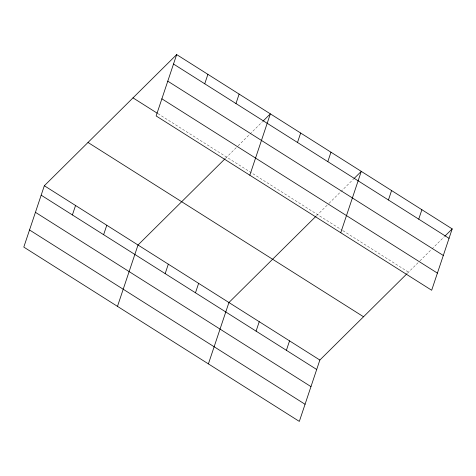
<?xml version="1.0" encoding="UTF-8"?>
<svg xmlns="http://www.w3.org/2000/svg" width="476" height="476" viewBox="0 0 476 476"><rect width="100%" height="100%" fill="white"/><g stroke="black" fill="none" stroke-linecap="round" stroke-linejoin="round"><path stroke-width="0.36" stroke-dasharray="2.38 1.78" d="M225.642 158.163L237.595 146.316M238.119 145.799L262.55 121.582M316.57 215.682L328.523 203.835M329.041 203.323L353.478 179.107M407.492 273.2L419.445 261.354M419.963 260.842L431.405 249.507M431.922 248.99L444.4 236.626M157.978 113.675L342.345 230.307M342.964 230.699L408.527 272.177"/><path stroke-width="0.71" d="M176.673 54.591L156.14 115.954L431.672 290.253L452.2 228.896L176.673 54.591L44.328 185.747L23.8 247.103L299.327 421.409L319.86 360.046L406.974 273.712M72.4 214.938L75.559 205.501M103.625 234.692L106.785 225.255M117.483 306.365L138.01 245.009L225.124 158.675M204.739 83.788L207.899 74.345M165.16 273.623L168.32 264.18M235.965 103.542L239.125 94.099M195.469 292.794L198.629 283.357M249.823 175.216L270.35 113.859L263.073 121.071M208.405 363.884L228.932 302.528L316.052 216.193M297.5 142.467L300.659 133.03M256.082 331.141L259.241 321.705M327.809 161.638L330.969 152.201M286.391 350.312L289.551 340.875M340.745 232.734L361.278 171.378L353.995 178.589M388.428 199.985L391.581 190.549M418.731 219.162L421.891 209.72M444.923 236.108L452.2 228.896M173.514 64.034L449.041 238.333M167.778 81.164L443.311 255.469M161.876 98.818L437.402 273.117M133 97.872L157.354 113.282M88.001 142.467L363.533 316.766M44.328 185.747L319.86 360.046M41.174 195.184L316.701 369.489M35.438 212.32L310.971 386.619M29.53 229.973L305.062 404.273"/></g></svg>
